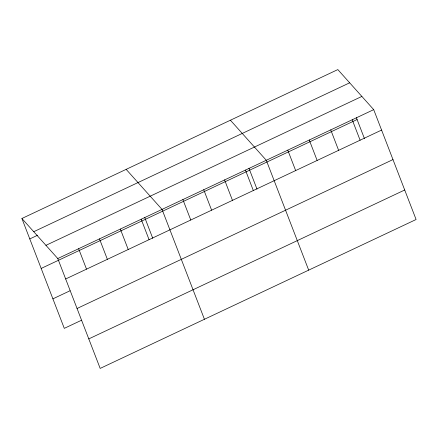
<?xml version="1.0" encoding="UTF-8"?>
<svg xmlns="http://www.w3.org/2000/svg" width="438" height="438" viewBox="0 0 438 438"><rect width="100%" height="100%" fill="white"/><g stroke="black" fill="none" stroke-linecap="round" stroke-linejoin="round"><path stroke-width="0.66" d="M21.9 218.496L337.824 69.587L373.707 109.642L416.1 219.504L100.176 368.413L57.783 258.546L21.9 218.496L64.293 328.358L81.463 320.266M33.742 231.713L349.666 82.809M29.784 238.924L37.756 235.168M45.941 245.329L361.865 96.426M57.783 258.546L373.707 109.642M41.172 268.439L357.096 119.53M65.667 278.979L381.591 130.07M52.905 298.847L70.075 290.75M77.055 308.489L392.979 159.585M88.788 338.897L404.712 189.993M230.41 120.22L266.293 160.27L308.686 270.131M126.155 169.358L162.038 209.408L204.431 319.269M356.384 117.685L364.427 138.539M352.223 119.766L360.107 140.198M330.739 129.894L338.623 150.322M309.261 140.018L317.139 160.445M287.777 150.146L295.661 170.574M248.97 168.318L257.013 189.167M245.444 170.097L253.323 190.525M224.59 179.925L232.474 200.352M203.741 189.753L211.625 210.18M182.887 199.58L190.771 220.007M144.715 217.456L152.758 238.305M141.184 219.235L149.068 239.663M120.335 229.063L128.219 249.49M99.486 238.891L107.365 259.323M78.632 248.718L86.516 269.151"/></g></svg>
